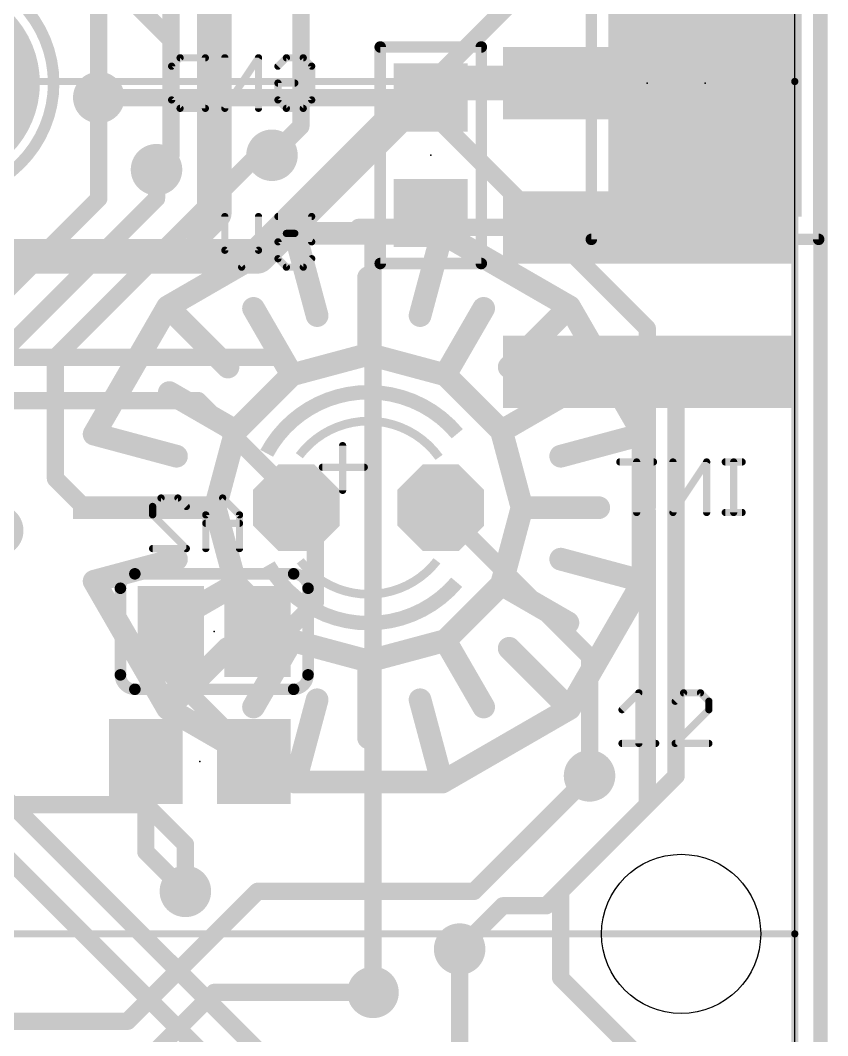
# Model space of a CAD drawing. Extents: x -30.9 to 30.6, y -30.5 to 30.5.
# Drawn here: x 16.4 to 30.61, y -16.76 to 1.1 of the extents above; entities that cross this region are included whole.
import ezdxf

# ---------------------------------------------------------------- set-up
doc = ezdxf.new("R2010")
doc.units = 0
for name, color, linetype in [('1', 12, 'CONTINUOUS'), ('16', 132, 'CONTINUOUS'), ('17', 110, 'CONTINUOUS'), ('18', 110, 'CONTINUOUS'), ('20', 53, 'CONTINUOUS'), ('21', 40, 'CONTINUOUS'), ('22', 6, 'CONTINUOUS'), ('23', 40, 'CONTINUOUS'), ('24', 6, 'CONTINUOUS'), ('49', 253, 'CONTINUOUS')]:
    doc.layers.add(name, color=color, linetype=linetype)

# ---------------------------------------------------------------- blocks, each defined once
blk = doc.blocks.new('RECT')
blk.add_solid([(-0.5, -0.5), (0.5, -0.5), (-0.5, 0.5), (0.5, 0.5)])
blk = doc.blocks.new('OCTAGONP')
at = {"const_width": 0.5}
blk.add_lwpolyline([(-0.25, -0.1036), (-0.25, 0.1036), (-0.1036, 0.25), (0.1036, 0.25), (0.25, 0.1036), (0.25, -0.1036), (0.1036, -0.25), (-0.1036, -0.25), (-0.25, -0.1036), (-0.25, 0.1036)], dxfattribs=at)
blk = doc.blocks.new('ROUNDP')
at = {"const_width": 0.5}
blk.add_lwpolyline([(0, -0.25, 1), (0, 0.25, 1), (0, -0.25)], format="xyb", dxfattribs=at)
blk = doc.blocks.new('ROUNDV')
at = {"const_width": 0.5}
blk.add_lwpolyline([(0, -0.25, 1), (0, 0.25, 1), (0, -0.25)], format="xyb", dxfattribs=at)

msp = doc.modelspace()

# ---------------------------------------------------------------- linework, layer by layer
at = {"layer": '1'}
for points, const_width in [([(28.448, 4.826), (23.622, 0)], 0.3048), ([(17.018, 2.794), (19.05, 0.762)], 0.3048), ([(23.622, 0), (23.622, -0.508)], 0.3048), ([(17.78, -2.032), (17.78, -0.254)], 0.3048), ([(23.368, -0.254), (17.78, -0.254)], 0.3048), ([(23.622, -0.508), (23.368, -0.254)], 0.3048), ([(27.432, -4.318), (23.622, -0.508)], 0.3048), ([(20.574, -1.27), (17.018, -4.826)], 0.3048), ([(20.828, -1.27), (20.574, -1.27)], 0.3048), ([(18.796, -2.032), (18.796, -1.524)], 0.3048), ([(12.7, -7.112), (17.78, -2.032)], 0.3048), ([(15.494, -5.334), (18.796, -2.032)], 0.3048), ([(21.2339, -2.6424), (18.9925, -3.9365)], 0.4), ([(21.6221, -4.0913), (21.2339, -2.6424)], 0.4), ([(23.8221, -2.6424), (21.2339, -2.6424)], 0.4), ([(23.4339, -4.0913), (23.8221, -2.6424)], 0.4), ([(26.0635, -3.9365), (23.8221, -2.6424)], 0.4), ([(22.528, -4.772), (22.528, -3.422)], 0.4), ([(18.9925, -3.9365), (17.6984, -6.1779)], 0.4), ([(20.0531, -4.9971), (18.9925, -3.9365)], 0.4), ([(25.0029, -4.9971), (26.0635, -3.9365)], 0.4), ([(27.3576, -6.1779), (26.0635, -3.9365)], 0.4), ([(21.178, -5.1337), (20.503, -3.9646)], 0.4), ([(23.878, -5.1337), (24.553, -3.9646)], 0.4), ([(27.432, -7.462), (27.432, -4.318)], 0.3048), ([(22.528, -4.772), (21.178, -5.1337)], 0.4), ([(23.878, -5.1337), (22.528, -4.772)], 0.4), ([(17.018, -4.826), (17.018, -6.962)], 0.3048), ([(21.178, -5.1337), (20.1897, -6.122)], 0.4), ([(24.8663, -6.122), (23.878, -5.1337)], 0.4), ([(20.1897, -6.122), (19.0206, -5.447)], 0.4), ([(24.8663, -6.122), (26.0354, -5.447)], 0.4), ([(19.1473, -6.5661), (17.6984, -6.1779)], 0.4), ([(20.1897, -6.122), (19.828, -7.472)], 0.4), ([(25.228, -7.472), (24.8663, -6.122)], 0.4), ([(25.9087, -6.5661), (27.3576, -6.1779)], 0.4), ([(27.3576, -8.7661), (27.3576, -6.1779)], 0.4), ([(17.018, -6.962), (17.528, -7.472)], 0.3048), ([(19.828, -7.472), (17.578, -7.472)], 0.4), ([(19.828, -7.472), (20.1897, -8.822)], 0.4), ([(24.8663, -8.822), (25.228, -7.472)], 0.4), ([(25.228, -7.472), (26.578, -7.472)], 0.4), ([(27.432, -7.536), (27.358, -7.462)], 0.3048), ([(27.432, -7.462), (27.358, -7.462)], 0.3048), ([(27.432, -12.7), (27.432, -7.536)], 0.3048), ([(19.1473, -8.3779), (17.6984, -8.7661)], 0.4), ([(25.9087, -8.3779), (27.3576, -8.7661)], 0.4), ([(17.6984, -8.7661), (18.9925, -11.0075)], 0.4), ([(26.0635, -11.0075), (27.3576, -8.7661)], 0.4), ([(20.1897, -8.822), (19.0206, -9.497)], 0.4), ([(20.1897, -8.822), (21.178, -9.8103)], 0.4), ([(23.878, -9.8103), (24.8663, -8.822)], 0.4), ([(24.8663, -8.822), (26.0354, -9.497)], 0.4), ([(21.178, -9.8103), (20.503, -10.9794)], 0.4), ([(21.178, -9.8103), (22.528, -10.172)], 0.4), ([(22.528, -10.172), (23.878, -9.8103)], 0.4), ([(23.878, -9.8103), (24.553, -10.9794)], 0.4), ([(20.0531, -9.9469), (18.9925, -11.0075)], 0.4), ([(25.0029, -9.9469), (26.0635, -11.0075)], 0.4), ([(22.528, -10.172), (22.528, -11.522)], 0.4), ([(21.6221, -10.8527), (21.2339, -12.3016)], 0.4), ([(23.4339, -10.8527), (23.8221, -12.3016)], 0.4), ([(18.9925, -11.0075), (21.2339, -12.3016)], 0.4), ([(23.8221, -12.3016), (26.0635, -11.0075)], 0.4), ([(21.2339, -12.3016), (23.8221, -12.3016)], 0.4), ([(26.416, -12.192), (24.384, -14.224)], 0.3048), ([(14.732, -12.7), (18.608, -12.7)], 0.3048), ([(18.608, -12.7), (19.304, -13.396)], 0.3048), ([(25.908, -14.224), (27.432, -12.7)], 0.3048), ([(19.304, -13.396), (19.304, -14.224)], 0.3048), ([(20.574, -14.224), (18.288, -16.51)], 0.3048), ([(24.384, -14.224), (20.574, -14.224)], 0.3048), ([(25.908, -15.748), (25.908, -14.224)], 0.3048), ([(24.13, -17.018), (24.13, -15.24)], 0.3048), ([(27.358, -17.198), (25.908, -15.748)], 0.3048), ([(17.526, -18.288), (19.812, -16.002)], 0.3048), ([(19.812, -16.002), (22.606, -16.002)], 0.3048), ([(18.288, -16.51), (13.208, -16.51)], 0.3048)]:
    msp.add_lwpolyline(points, dxfattribs=dict(at, const_width=const_width))
for points, const_width in [([(18.9961, 0.7081, 1), (19.1039, 0.8159)], 0.1524), ([(23.6982, 0, 1), (23.5458, 0)], 0.1524), ([(23.5681, 0.0539, 1), (23.6759, -0.0539)], 0.1524), ([(17.8562, -0.254, 1), (17.7038, -0.254)], 0.1524), ([(17.78, -0.1778, 1), (17.78, -0.3302)], 0.1524), ([(23.4219, -0.2001, 1), (23.3141, -0.3079)], 0.1524), ([(23.368, -0.3302, 1), (23.368, -0.1778)], 0.1524), ([(23.6759, -0.4541, 1), (23.5681, -0.5619)], 0.1524), ([(23.5458, -0.508, 1), (23.6982, -0.508)], 0.1524), ([(23.5681, -0.5619, 1), (23.6759, -0.4541)], 0.1524), ([(20.574, -1.1938, 1), (20.574, -1.3462)], 0.1524), ([(20.6279, -1.3239, 1), (20.5201, -1.2161)], 0.1524), ([(20.828, -1.3462, 1), (20.828, -1.1938)], 0.1524), ([(18.8722, -1.524, 1), (18.7198, -1.524)], 0.1524), ([(17.7038, -2.032, 1), (17.8562, -2.032)], 0.1524), ([(17.8339, -2.0859, 1), (17.7261, -1.9781)], 0.1524), ([(18.7198, -2.032, 1), (18.8722, -2.032)], 0.1524), ([(18.8499, -2.0859, 1), (18.7421, -1.9781)], 0.1524), ([(21.3305, -2.6165, 1), (21.1373, -2.6683)], 0.2), ([(21.2339, -2.5424, 1), (21.2339, -2.7424)], 0.2), ([(21.2839, -2.729, 1), (21.1839, -2.5558)], 0.2), ([(23.8721, -2.5558, 1), (23.7721, -2.729)], 0.2), ([(23.9187, -2.6683, 1), (23.7255, -2.6165)], 0.2), ([(23.8221, -2.7424, 1), (23.8221, -2.5424)], 0.2), ([(22.628, -3.422, 1), (22.428, -3.422)], 0.2), ([(19.0632, -3.8658, 1), (18.9218, -4.0072)], 0.2), ([(18.9425, -3.8499, 1), (19.0425, -4.0231)], 0.2), ([(19.0791, -3.9865, 1), (18.9059, -3.8865)], 0.2), ([(26.1501, -3.8865, 1), (25.9769, -3.9865)], 0.2), ([(26.1342, -4.0072, 1), (25.9928, -3.8658)], 0.2), ([(26.0135, -4.0231, 1), (26.1135, -3.8499)], 0.2), ([(20.5896, -3.9146, 1), (20.4164, -4.0146)], 0.2), ([(24.6396, -4.0146, 1), (24.4664, -3.9146)], 0.2), ([(21.5255, -4.1171, 1), (21.7187, -4.0654)], 0.2), ([(23.3373, -4.0654, 1), (23.5305, -4.1171)], 0.2), ([(27.5082, -4.318, 1), (27.3558, -4.318)], 0.1524), ([(27.3781, -4.3719, 1), (27.4859, -4.2641)], 0.1524), ([(22.5539, -4.6754, 1), (22.5021, -4.8686)], 0.2), ([(22.5539, -4.8686, 1), (22.5021, -4.6754)], 0.2), ([(17.0942, -4.826, 1), (16.9418, -4.826)], 0.1524), ([(16.9641, -4.7721, 1), (17.0719, -4.8799)], 0.1524), ([(22.428, -4.772, 1), (22.628, -4.772)], 0.2), ([(19.9824, -5.0678, 1), (20.1238, -4.9264)], 0.2), ([(21.1521, -5.0371, 1), (21.2039, -5.2303)], 0.2), ([(21.0914, -5.1837, 1), (21.2646, -5.0837)], 0.2), ([(21.2487, -5.2044, 1), (21.1073, -5.063)], 0.2), ([(23.9487, -5.063, 1), (23.8073, -5.2044)], 0.2), ([(23.7914, -5.0837, 1), (23.9646, -5.1837)], 0.2), ([(23.8521, -5.2303, 1), (23.9039, -5.0371)], 0.2), ([(24.9322, -4.9264, 1), (25.0736, -5.0678)], 0.2), ([(19.0706, -5.3604, 1), (18.9706, -5.5336)], 0.2), ([(26.0854, -5.5336, 1), (25.9854, -5.3604)], 0.2), ([(17.7243, -6.0813, 1), (17.6725, -6.2745)], 0.2), ([(17.6118, -6.1279, 1), (17.785, -6.2279)], 0.2), ([(20.119, -6.0513, 1), (20.2604, -6.1927)], 0.2), ([(20.2863, -6.1479, 1), (20.0931, -6.0961)], 0.2), ([(20.1397, -6.2086, 1), (20.2397, -6.0354)], 0.2), ([(24.9629, -6.0961, 1), (24.7697, -6.1479)], 0.2), ([(24.8163, -6.0354, 1), (24.9163, -6.2086)], 0.2), ([(24.7956, -6.1927, 1), (24.937, -6.0513)], 0.2), ([(27.4576, -6.1779, 1), (27.2576, -6.1779)], 0.2), ([(27.271, -6.2279, 1), (27.4442, -6.1279)], 0.2), ([(27.3835, -6.2745, 1), (27.3317, -6.0813)], 0.2), ([(19.1214, -6.6627, 1), (19.1731, -6.4695)], 0.2), ([(25.8829, -6.4695, 1), (25.9346, -6.6627)], 0.2), ([(17.0719, -6.9081, 1), (16.9641, -7.0159)], 0.1524), ([(16.9418, -6.962, 1), (17.0942, -6.962)], 0.1524), ([(17.578, -7.372, 1), (17.578, -7.572)], 0.2), ([(19.9246, -7.4461, 1), (19.7314, -7.4979)], 0.2), ([(19.828, -7.572, 1), (19.828, -7.372)], 0.2), ([(25.228, -7.372, 1), (25.228, -7.572)], 0.2), ([(25.3246, -7.4979, 1), (25.1314, -7.4461)], 0.2), ([(26.578, -7.572, 1), (26.578, -7.372)], 0.2), ([(27.4119, -7.4081, 1), (27.3041, -7.5159)], 0.1524), ([(27.358, -7.3858, 1), (27.358, -7.5382)], 0.1524), ([(27.432, -7.5382, 1), (27.432, -7.3858)], 0.1524), ([(17.4741, -7.5259, 1), (17.5819, -7.4181)], 0.1524), ([(19.7314, -7.4461, 1), (19.9246, -7.4979)], 0.2), ([(25.1314, -7.4979, 1), (25.3246, -7.4461)], 0.2), ([(27.5082, -7.536, 1), (27.3558, -7.536)], 0.1524), ([(27.3558, -7.462, 1), (27.5082, -7.462)], 0.1524), ([(27.3781, -7.5899, 1), (27.4859, -7.4821)], 0.1524), ([(19.1731, -8.4745, 1), (19.1214, -8.2813)], 0.2), ([(25.9346, -8.2813, 1), (25.8829, -8.4745)], 0.2), ([(17.785, -8.7161, 1), (17.6118, -8.8161)], 0.2), ([(17.6725, -8.6695, 1), (17.7243, -8.8627)], 0.2), ([(27.4442, -8.8161, 1), (27.271, -8.7161)], 0.2), ([(27.3317, -8.8627, 1), (27.3835, -8.6695)], 0.2), ([(20.2604, -8.7513, 1), (20.119, -8.8927)], 0.2), ([(20.0931, -8.8479, 1), (20.2863, -8.7961)], 0.2), ([(20.2397, -8.9086, 1), (20.1397, -8.7354)], 0.2), ([(24.9163, -8.7354, 1), (24.8163, -8.9086)], 0.2), ([(24.7697, -8.7961, 1), (24.9629, -8.8479)], 0.2), ([(24.937, -8.8927, 1), (24.7956, -8.7513)], 0.2), ([(27.2576, -8.7661, 1), (27.4576, -8.7661)], 0.2), ([(18.9706, -9.4104, 1), (19.0706, -9.5836)], 0.2), ([(25.9854, -9.5836, 1), (26.0854, -9.4104)], 0.2), ([(21.2039, -9.7137, 1), (21.1521, -9.9069)], 0.2), ([(21.2646, -9.8603, 1), (21.0914, -9.7603)], 0.2), ([(21.1073, -9.881, 1), (21.2487, -9.7396)], 0.2), ([(23.9646, -9.7603, 1), (23.7914, -9.8603)], 0.2), ([(23.8073, -9.7396, 1), (23.9487, -9.881)], 0.2), ([(23.9039, -9.9069, 1), (23.8521, -9.7137)], 0.2), ([(20.1238, -10.0176, 1), (19.9824, -9.8762)], 0.2), ([(25.0736, -9.8762, 1), (24.9322, -10.0176)], 0.2), ([(22.628, -10.172, 1), (22.428, -10.172)], 0.2), ([(22.5021, -10.0754, 1), (22.5539, -10.2686)], 0.2), ([(22.5021, -10.2686, 1), (22.5539, -10.0754)], 0.2), ([(21.7187, -10.8786, 1), (21.5255, -10.8269)], 0.2), ([(23.5305, -10.8269, 1), (23.3373, -10.8786)], 0.2), ([(19.0425, -10.9209, 1), (18.9425, -11.0941)], 0.2), ([(18.9218, -10.9368, 1), (19.0632, -11.0782)], 0.2), ([(18.9059, -11.0575, 1), (19.0791, -10.9575)], 0.2), ([(20.4164, -10.9294, 1), (20.5896, -11.0294)], 0.2), ([(24.4664, -11.0294, 1), (24.6396, -10.9294)], 0.2), ([(25.9769, -10.9575, 1), (26.1501, -11.0575)], 0.2), ([(25.9928, -11.0782, 1), (26.1342, -10.9368)], 0.2), ([(26.1135, -11.0941, 1), (26.0135, -10.9209)], 0.2), ([(22.428, -11.522, 1), (22.628, -11.522)], 0.2), ([(21.2339, -12.2016, 1), (21.2339, -12.4016)], 0.2), ([(21.1839, -12.3882, 1), (21.2839, -12.215)], 0.2), ([(23.7721, -12.215, 1), (23.8721, -12.3882)], 0.2), ([(23.8221, -12.4016, 1), (23.8221, -12.2016)], 0.2), ([(26.4699, -12.2459, 1), (26.3621, -12.1381)], 0.1524), ([(21.1373, -12.2757, 1), (21.3305, -12.3275)], 0.2), ([(23.7255, -12.3275, 1), (23.9187, -12.2757)], 0.2), ([(18.6619, -12.6461, 1), (18.5541, -12.7539)], 0.1524), ([(18.608, -12.7762, 1), (18.608, -12.6238)], 0.1524), ([(27.3558, -12.7, 1), (27.5082, -12.7)], 0.1524), ([(27.4859, -12.7539, 1), (27.3781, -12.6461)], 0.1524), ([(19.3802, -13.396, 1), (19.2278, -13.396)], 0.1524), ([(19.2501, -13.4499, 1), (19.3579, -13.3421)], 0.1524), ([(20.574, -14.1478, 1), (20.574, -14.3002)], 0.1524), ([(20.6279, -14.2779, 1), (20.5201, -14.1701)], 0.1524), ([(24.3301, -14.1701, 1), (24.4379, -14.2779)], 0.1524), ([(24.384, -14.3002, 1), (24.384, -14.1478)], 0.1524), ([(25.9842, -14.224, 1), (25.8318, -14.224)], 0.1524), ([(25.8541, -14.1701, 1), (25.9619, -14.2779)], 0.1524), ([(19.2278, -14.224, 1), (19.3802, -14.224)], 0.1524), ([(24.2062, -15.24, 1), (24.0538, -15.24)], 0.1524), ([(25.9619, -15.6941, 1), (25.8541, -15.8019)], 0.1524), ([(25.8318, -15.748, 1), (25.9842, -15.748)], 0.1524), ([(19.812, -15.9258, 1), (19.812, -16.0782)], 0.1524), ([(19.8659, -16.0559, 1), (19.7581, -15.9481)], 0.1524), ([(22.606, -16.0782, 1), (22.606, -15.9258)], 0.1524), ([(18.2341, -16.4561, 1), (18.3419, -16.5639)], 0.1524), ([(18.288, -16.5862, 1), (18.288, -16.4338)], 0.1524)]:
    msp.add_lwpolyline(points, format="xyb", dxfattribs=dict(at, const_width=const_width))
at = {"layer": '16'}
for points, const_width in [([(30.48, -30.226), (30.48, 30.226)], 0.254), ([(19.812, -2.286), (19.812, 7.62)], 0.6096), ([(17.78, 2.756), (17.78, -0.254)], 0.3048), ([(19.05, -1.27), (19.05, 2.54)], 0.3048), ([(21.336, 2.54), (21.336, -0.762)], 0.3048), ([(23.622, 0), (20.574, -3.048)], 0.6096), ([(23.622, 0), (23.876, 0)], 0.6096), ([(23.876, 0), (23.622, -0.254)], 0.6096), ([(27.432, 0), (23.876, 0)], 0.6096), ([(21.336, -0.762), (20.828, -1.27)], 0.3048), ([(18.796, -1.524), (19.05, -1.27)], 0.3048), ([(19.558, -2.54), (19.812, -2.286)], 0.6096), ([(19.558, -3.048), (19.558, -2.54)], 0.4064), ([(22.86, -2.54), (22.352, -2.54)], 0.3048), ([(22.606, -2.794), (22.86, -2.54)], 0.3048), ([(27.432, -2.54), (22.86, -2.54)], 0.3048), ([(22.606, -16.002), (22.606, -2.794)], 0.3048), ([(19.558, -3.048), (14.986, -3.048)], 0.6096), ([(20.574, -3.048), (19.558, -3.048)], 0.6096), ([(20.828, -4.826), (14.986, -4.826)], 0.3048), ([(27.432, -5.08), (27.94, -5.588)], 0.3048), ([(19.53, -5.588), (14.986, -5.588)], 0.3048), ([(21.336, -7.394), (19.53, -5.588)], 0.3048), ([(27.94, -5.588), (27.94, -12.192)], 0.3048), ([(21.336, -7.394), (21.258, -7.472)], 0.3048), ([(21.258, -7.472), (21.59, -7.804)], 0.3048), ([(26.416, -10.09), (23.798, -7.472)], 0.3048), ([(21.59, -7.804), (21.59, -9.144)], 0.3048), ([(21.59, -9.144), (20.574, -10.16)], 0.3048), ([(19.05, -10.414), (19.05, -9.652)], 0.3048), ([(20.574, -10.16), (20.574, -9.652)], 0.3048), ([(26.416, -12.192), (26.416, -10.09)], 0.3048), ([(20.508, -11.872), (19.05, -10.414)], 0.3048), ([(18.608, -13.528), (18.608, -11.938)], 0.3048), ([(20.508, -11.938), (20.508, -11.872)], 0.3048), ([(27.94, -12.192), (25.654, -14.478)], 0.3048), ([(14.986, -12.446), (21.258, -18.718)], 0.3048), ([(26.162, -22.606), (16.002, -12.446)], 0.3048), ([(19.304, -14.224), (18.608, -13.528)], 0.3048), ([(24.13, -15.24), (24.892, -14.478)], 0.3048), ([(25.654, -14.478), (24.892, -14.478)], 0.3048)]:
    msp.add_lwpolyline(points, dxfattribs=dict(at, const_width=const_width))
for points, const_width in [([(23.622, 0.1524, 1), (23.622, -0.1524)], 0.3048), ([(23.7298, -0.1078, 1), (23.5142, 0.1078)], 0.3048), ([(23.876, 0.1524, 1), (23.876, -0.1524)], 0.3048), ([(23.9838, -0.1078, 1), (23.7682, 0.1078)], 0.3048), ([(23.876, -0.1524, 1), (23.876, 0.1524)], 0.3048), ([(27.432, -0.1524, 1), (27.432, 0.1524)], 0.3048), ([(23.5142, -0.1462, 1), (23.7298, -0.3618)], 0.3048), ([(17.7038, -0.254, 1), (17.8562, -0.254)], 0.1524), ([(21.2598, -0.762, 1), (21.4122, -0.762)], 0.1524), ([(21.3899, -0.8159, 1), (21.2821, -0.7081)], 0.1524), ([(18.9738, -1.27, 1), (19.1262, -1.27)], 0.1524), ([(19.1039, -1.3239, 1), (18.9961, -1.2161)], 0.1524), ([(20.7741, -1.2161, 1), (20.8819, -1.3239)], 0.1524), ([(18.7421, -1.4701, 1), (18.8499, -1.5779)], 0.1524), ([(19.6596, -2.286, 1), (19.9644, -2.286)], 0.3048), ([(19.9198, -2.3938, 1), (19.7042, -2.1782)], 0.3048), ([(19.4502, -2.4322, 1), (19.6658, -2.6478)], 0.3048), ([(19.6596, -2.54, 1), (19.4564, -2.54)], 0.2032), ([(22.352, -2.4638, 1), (22.352, -2.6162)], 0.1524), ([(22.86, -2.4638, 1), (22.86, -2.6162)], 0.1524), ([(22.9139, -2.5939, 1), (22.8061, -2.4861)], 0.1524), ([(22.86, -2.6162, 1), (22.86, -2.4638)], 0.1524), ([(27.432, -2.6162, 1), (27.432, -2.4638)], 0.1524), ([(22.6822, -2.794, 1), (22.5298, -2.794)], 0.1524), ([(22.5521, -2.7401, 1), (22.6599, -2.8479)], 0.1524), ([(19.558, -2.8956, 1), (19.558, -3.2004)], 0.3048), ([(19.558, -3.2004, 1), (19.558, -2.8956)], 0.3048), ([(20.4662, -2.9402, 1), (20.6818, -3.1558)], 0.3048), ([(20.574, -3.2004, 1), (20.574, -2.8956)], 0.3048), ([(19.4564, -3.048, 1), (19.6596, -3.048)], 0.2032), ([(20.828, -4.9022, 1), (20.828, -4.7498)], 0.1524), ([(27.4859, -5.0261, 1), (27.3781, -5.1339)], 0.1524), ([(19.5839, -5.5341, 1), (19.4761, -5.6419)], 0.1524), ([(19.53, -5.6642, 1), (19.53, -5.5118)], 0.1524), ([(28.0162, -5.588, 1), (27.8638, -5.588)], 0.1524), ([(27.8861, -5.6419, 1), (27.9939, -5.5341)], 0.1524), ([(21.3119, -7.4181, 1), (21.2041, -7.5259)], 0.1524), ([(21.3899, -7.4479, 1), (21.2821, -7.3401)], 0.1524), ([(21.2821, -7.4479, 1), (21.3899, -7.3401)], 0.1524), ([(23.8519, -7.4181, 1), (23.7441, -7.5259)], 0.1524), ([(21.2041, -7.4181, 1), (21.3119, -7.5259)], 0.1524), ([(21.6662, -7.804, 1), (21.5138, -7.804)], 0.1524), ([(21.5361, -7.8579, 1), (21.6439, -7.7501)], 0.1524), ([(21.5138, -9.144, 1), (21.6662, -9.144)], 0.1524), ([(21.6439, -9.1979, 1), (21.5361, -9.0901)], 0.1524), ([(19.1262, -9.652, 1), (18.9738, -9.652)], 0.1524), ([(20.6502, -9.652, 1), (20.4978, -9.652)], 0.1524), ([(26.4922, -10.09, 1), (26.3398, -10.09)], 0.1524), ([(26.3621, -10.1439, 1), (26.4699, -10.0361)], 0.1524), ([(20.5201, -10.1061, 1), (20.6279, -10.2139)], 0.1524), ([(20.4978, -10.16, 1), (20.6502, -10.16)], 0.1524), ([(19.1039, -10.3601, 1), (18.9961, -10.4679)], 0.1524), ([(18.9738, -10.414, 1), (19.1262, -10.414)], 0.1524), ([(18.6842, -11.938, 1), (18.5318, -11.938)], 0.1524), ([(20.5842, -11.872, 1), (20.4318, -11.872)], 0.1524), ([(20.4541, -11.9259, 1), (20.5619, -11.8181)], 0.1524), ([(20.4318, -11.938, 1), (20.5842, -11.938)], 0.1524), ([(26.3398, -12.192, 1), (26.4922, -12.192)], 0.1524), ([(27.8638, -12.192, 1), (28.0162, -12.192)], 0.1524), ([(27.9939, -12.2459, 1), (27.8861, -12.1381)], 0.1524), ([(18.6619, -13.4741, 1), (18.5541, -13.5819)], 0.1524), ([(18.5318, -13.528, 1), (18.6842, -13.528)], 0.1524), ([(19.2501, -14.2779, 1), (19.3579, -14.1701)], 0.1524), ([(24.892, -14.4018, 1), (24.892, -14.5542)], 0.1524), ([(24.9459, -14.5319, 1), (24.8381, -14.4241)], 0.1524), ([(25.6001, -14.4241, 1), (25.7079, -14.5319)], 0.1524), ([(25.654, -14.5542, 1), (25.654, -14.4018)], 0.1524), ([(24.0761, -15.1861, 1), (24.1839, -15.2939)], 0.1524), ([(22.5298, -16.002, 1), (22.6822, -16.002)], 0.1524)]:
    msp.add_lwpolyline(points, format="xyb", dxfattribs=dict(at, const_width=const_width))
at = {"layer": '20'}
msp.add_line((30.028, -29.972), (30.028, 30.028), dxfattribs=at)
msp.add_circle((28.028, -14.972), 1.4, dxfattribs=at)
at = {"layer": '21'}
for points, const_width in [([(26.448, -2.75), (26.448, 2.75)], 0.2032), ([(30.448, 2.75), (30.448, -2.75)], 0.2032), ([(30.448, -2.75), (26.448, -2.75)], 0.2032), ([(22.0708, -7.1672), (22.0708, -6.3798)], 0.127), ([(21.7152, -6.7608), (22.4518, -6.7608)], 0.127), ([(26.9875, -11.0273), (27.2841, -10.7307)], 0.127), ([(27.2841, -10.7307), (27.2841, -11.6205)], 0.127), ([(28.0713, -10.7307), (27.923, -10.879)], 0.127), ([(28.3679, -10.7307), (28.0713, -10.7307)], 0.127), ([(28.5162, -10.879), (28.3679, -10.7307)], 0.127), ([(28.5162, -11.0273), (28.5162, -10.879)], 0.127), ([(27.923, -11.6205), (28.5162, -11.0273)], 0.127), ([(26.9875, -11.6205), (27.5807, -11.6205)], 0.127), ([(28.5162, -11.6205), (27.923, -11.6205)], 0.127)]:
    msp.add_lwpolyline(points, dxfattribs=dict(at, const_width=const_width))
for points, const_width in [([(14.986, -2, 1), (14.986, 2, 1), (14.986, -2)], 0.2032), ([(26.448, -2.6992, 1), (26.448, -2.8008)], 0.1016), ([(30.448, -2.8008, 1), (30.448, -2.6992)], 0.1016), ([(26.3972, -2.75, 1), (26.4988, -2.75)], 0.1016), ([(30.3972, -2.75, 1), (30.4988, -2.75)], 0.1016), ([(22.528, -5.44, 0.277), (20.7351, -6.5158)], 0.254), ([(24.089, -6.1711, 0.2226), (22.528, -5.44)], 0.254), ([(22.528, -5.948, 0.2361), (21.3088, -6.5576)], 0.1524), ([(23.7681, -6.5862, 0.2422), (22.528, -5.948)], 0.1524), ([(22.1026, -6.3798, 1), (22.0391, -6.3798)], 0.0635), ([(21.7152, -6.7291, 1), (21.7152, -6.7926)], 0.0635), ([(22.4518, -6.7926, 1), (22.4518, -6.7291)], 0.0635), ([(22.0391, -7.1672, 1), (22.1026, -7.1672)], 0.0635), ([(20.7637, -8.4802, 0.2691), (22.528, -9.504)], 0.254), ([(21.325, -8.4076, 0.2315), (22.528, -8.996)], 0.1524), ([(22.528, -8.996, 0.2315), (23.731, -8.4076)], 0.1524), ([(22.528, -9.504, 0.2206), (24.0792, -8.7846)], 0.254), ([(27.3158, -10.7307, 1), (27.2523, -10.7307)], 0.0635), ([(27.3065, -10.7532, 1), (27.2616, -10.7083)], 0.0635), ([(28.0713, -10.699, 1), (28.0713, -10.7625)], 0.0635), ([(28.0938, -10.7532, 1), (28.0489, -10.7083)], 0.0635), ([(28.3903, -10.7083, 1), (28.3454, -10.7532)], 0.0635), ([(28.3679, -10.7625, 1), (28.3679, -10.699)], 0.0635), ([(27.9006, -10.8566, 1), (27.9455, -10.9015)], 0.0635), ([(28.5479, -10.879, 1), (28.4844, -10.879)], 0.0635), ([(28.4937, -10.9015, 1), (28.5386, -10.8566)], 0.0635), ([(26.965, -11.0049, 1), (27.01, -11.0498)], 0.0635), ([(28.4844, -11.0273, 1), (28.5479, -11.0273)], 0.0635), ([(28.5386, -11.0498, 1), (28.4937, -11.0049)], 0.0635), ([(26.9875, -11.5887, 1), (26.9875, -11.6523)], 0.0635), ([(27.2523, -11.6205, 1), (27.3158, -11.6205)], 0.0635), ([(27.5807, -11.6523, 1), (27.5807, -11.5887)], 0.0635), ([(27.923, -11.5887, 1), (27.923, -11.6523)], 0.0635), ([(27.9006, -11.598, 1), (27.9455, -11.643)], 0.0635), ([(28.5162, -11.6523, 1), (28.5162, -11.5887)], 0.0635)]:
    msp.add_lwpolyline(points, format="xyb", dxfattribs=dict(at, const_width=const_width))
at = {"layer": '22'}
for points, const_width in [([(22.733, 0.635), (22.733, -3.175)], 0.2032), ([(24.511, 0.635), (22.733, 0.635)], 0.2032), ([(24.511, -3.175), (24.511, 0.635)], 0.2032), ([(19.0623, 0.297), (19.2106, 0.4453)], 0.127), ([(19.0623, -0.2962), (19.0623, 0.297)], 0.127), ([(19.2106, 0.4453), (19.6555, 0.4453)], 0.127), ([(19.6555, 0.4453), (19.6555, -0.4445)], 0.127), ([(20.591, 0.4453), (19.9978, -0.4445)], 0.127), ([(19.9978, -0.4445), (19.9978, 0.4453)], 0.127), ([(20.591, -0.4445), (20.591, 0.4453)], 0.127), ([(20.9333, 0.297), (21.0816, 0.4453)], 0.127), ([(21.0816, 0.4453), (21.3782, 0.4453)], 0.127), ([(21.3782, 0.4453), (21.5265, 0.297)], 0.127), ([(21.5265, 0.297), (21.5265, -0.2962)], 0.127), ([(20.9333, -0.2962), (20.9333, 0.0004)], 0.127), ([(20.9333, 0.0004), (21.2299, 0.0004)], 0.127), ([(19.2106, -0.4445), (19.0623, -0.2962)], 0.127), ([(21.0816, -0.4445), (20.9333, -0.2962)], 0.127), ([(21.5265, -0.2962), (21.3782, -0.4445)], 0.127), ([(19.6555, -0.4445), (19.2106, -0.4445)], 0.127), ([(21.3782, -0.4445), (21.0816, -0.4445)], 0.127), ([(19.9978, -2.9419), (19.9978, -2.3487)], 0.127), ([(20.591, -2.3487), (20.591, -2.9419)], 0.127), ([(20.9333, -2.3487), (21.5265, -2.3487)], 0.127), ([(21.5265, -2.3487), (21.5265, -2.7936)], 0.127), ([(21.0816, -2.6453), (20.9333, -2.7936)], 0.127), ([(21.2299, -2.6453), (21.0816, -2.6453)], 0.127), ([(21.5265, -2.7936), (21.2299, -2.6453)], 0.127), ([(20.9333, -2.7936), (20.9333, -3.0902)], 0.127), ([(20.2944, -3.2385), (19.9978, -2.9419)], 0.127), ([(20.591, -2.9419), (20.2944, -3.2385)], 0.127), ([(20.9333, -3.0902), (21.0816, -3.2385)], 0.127), ([(21.3782, -3.2385), (21.5265, -3.0902)], 0.127), ([(21.0816, -3.2385), (21.3782, -3.2385)], 0.127), ([(22.733, -3.175), (24.511, -3.175)], 0.2032), ([(27.542, -6.6667), (26.9489, -6.6667)], 0.127), ([(27.2454, -7.5565), (27.2454, -6.6667)], 0.127), ([(28.4775, -6.6667), (27.8844, -7.5565)], 0.127), ([(27.8844, -7.5565), (27.8844, -6.6667)], 0.127), ([(28.4775, -7.5565), (28.4775, -6.6667)], 0.127), ([(29.1012, -6.6667), (28.8046, -6.6667)], 0.127), ([(28.9529, -7.5565), (28.9529, -6.6667)], 0.127), ([(18.7278, -7.45), (18.8761, -7.3017)], 0.127), ([(18.8761, -7.3017), (19.1727, -7.3017)], 0.127), ([(19.1727, -7.3017), (19.321, -7.45)], 0.127), ([(19.9599, -7.3017), (19.6633, -7.5983)], 0.127), ([(20.2565, -7.5983), (19.9599, -7.3017)], 0.127), ([(18.7278, -7.5983), (18.7278, -7.45)], 0.127), ([(29.1012, -7.5565), (28.8046, -7.5565)], 0.127), ([(19.321, -8.1915), (18.7278, -7.5983)], 0.127), ([(19.6633, -7.5983), (19.6633, -8.1915)], 0.127), ([(20.2565, -7.7466), (19.6633, -7.7466)], 0.127), ([(20.2565, -8.1915), (20.2565, -7.5983)], 0.127), ([(18.7278, -8.1915), (19.321, -8.1915)], 0.127), ([(21.209, -8.636), (18.415, -8.636)], 0.2032), ([(18.161, -8.89), (18.161, -10.414)], 0.2032), ([(21.463, -8.89), (21.463, -10.414)], 0.2032), ([(18.415, -10.668), (21.209, -10.668)], 0.2032)]:
    msp.add_lwpolyline(points, dxfattribs=dict(at, const_width=const_width))
for points, const_width in [([(22.7838, 0.635, 1), (22.6822, 0.635)], 0.1016), ([(22.733, 0.6858, 1), (22.733, 0.5842)], 0.1016), ([(24.5618, 0.635, 1), (24.4602, 0.635)], 0.1016), ([(24.511, 0.5842, 1), (24.511, 0.6858)], 0.1016), ([(19.094, 0.297, 1), (19.0305, 0.297)], 0.0635), ([(19.2106, 0.477, 1), (19.2106, 0.4135)], 0.0635), ([(19.233, 0.4228, 1), (19.1881, 0.4677)], 0.0635), ([(19.6872, 0.4453, 1), (19.6237, 0.4453)], 0.0635), ([(19.6555, 0.4135, 1), (19.6555, 0.477)], 0.0635), ([(20.0296, 0.4453, 1), (19.9661, 0.4453)], 0.0635), ([(20.6227, 0.4453, 1), (20.5592, 0.4453)], 0.0635), ([(20.6174, 0.4276, 1), (20.5646, 0.4629)], 0.0635), ([(21.0816, 0.477, 1), (21.0816, 0.4135)], 0.0635), ([(21.1041, 0.4228, 1), (21.0592, 0.4677)], 0.0635), ([(21.4007, 0.4677, 1), (21.3558, 0.4228)], 0.0635), ([(21.3782, 0.4135, 1), (21.3782, 0.477)], 0.0635), ([(21.5583, 0.297, 1), (21.4948, 0.297)], 0.0635), ([(19.0398, 0.3194, 1), (19.0847, 0.2745)], 0.0635), ([(20.9109, 0.3194, 1), (20.9558, 0.2745)], 0.0635), ([(21.504, 0.2745, 1), (21.549, 0.3194)], 0.0635), ([(20.9651, 0.0004, 1), (20.9016, 0.0004)], 0.0635), ([(20.9333, 0.0321, 1), (20.9333, -0.0314)], 0.0635), ([(21.2299, -0.0314, 1), (21.2299, 0.0321)], 0.0635), ([(19.0305, -0.2962, 1), (19.094, -0.2962)], 0.0635), ([(19.0847, -0.2738, 1), (19.0398, -0.3187)], 0.0635), ([(20.9016, -0.2962, 1), (20.9651, -0.2962)], 0.0635), ([(20.9558, -0.2738, 1), (20.9109, -0.3187)], 0.0635), ([(21.4948, -0.2962, 1), (21.5583, -0.2962)], 0.0635), ([(21.549, -0.3187, 1), (21.504, -0.2738)], 0.0635), ([(19.2106, -0.4128, 1), (19.2106, -0.4763)], 0.0635), ([(19.1881, -0.467, 1), (19.233, -0.422)], 0.0635), ([(19.6237, -0.4445, 1), (19.6872, -0.4445)], 0.0635), ([(19.6555, -0.4763, 1), (19.6555, -0.4128)], 0.0635), ([(19.9714, -0.4269, 1), (20.0242, -0.4621)], 0.0635), ([(19.9661, -0.4445, 1), (20.0296, -0.4445)], 0.0635), ([(20.5592, -0.4445, 1), (20.6227, -0.4445)], 0.0635), ([(21.0816, -0.4128, 1), (21.0816, -0.4763)], 0.0635), ([(21.0592, -0.467, 1), (21.1041, -0.422)], 0.0635), ([(21.3558, -0.422, 1), (21.4007, -0.467)], 0.0635), ([(21.3782, -0.4763, 1), (21.3782, -0.4128)], 0.0635), ([(20.0296, -2.3487, 1), (19.9661, -2.3487)], 0.0635), ([(20.6227, -2.3487, 1), (20.5592, -2.3487)], 0.0635), ([(20.9333, -2.317, 1), (20.9333, -2.3805)], 0.0635), ([(21.5583, -2.3487, 1), (21.4948, -2.3487)], 0.0635), ([(21.5265, -2.3805, 1), (21.5265, -2.317)], 0.0635), ([(21.0816, -2.6136, 1), (21.0816, -2.6771)], 0.0635), ([(21.1041, -2.6678, 1), (21.0592, -2.6229)], 0.0635), ([(21.2441, -2.6169, 1), (21.2157, -2.6737)], 0.0635), ([(21.2299, -2.6771, 1), (21.2299, -2.6136)], 0.0635), ([(20.9651, -2.7936, 1), (20.9016, -2.7936)], 0.0635), ([(20.9109, -2.7712, 1), (20.9558, -2.8161)], 0.0635), ([(21.4948, -2.7936, 1), (21.5583, -2.7936)], 0.0635), ([(21.5123, -2.822, 1), (21.5407, -2.7652)], 0.0635), ([(20.0203, -2.9195, 1), (19.9754, -2.9644)], 0.0635), ([(19.9661, -2.9419, 1), (20.0296, -2.9419)], 0.0635), ([(20.5592, -2.9419, 1), (20.6227, -2.9419)], 0.0635), ([(20.6134, -2.9644, 1), (20.5685, -2.9195)], 0.0635), ([(20.9558, -3.0678, 1), (20.9109, -3.1127)], 0.0635), ([(21.549, -3.1127, 1), (21.504, -3.0678)], 0.0635), ([(20.2719, -3.216, 1), (20.3168, -3.261)], 0.0635), ([(20.2719, -3.261, 1), (20.3168, -3.216)], 0.0635), ([(20.9016, -3.0902, 1), (20.9651, -3.0902)], 0.0635), ([(21.0816, -3.2067, 1), (21.0816, -3.2703)], 0.0635), ([(21.0592, -3.261, 1), (21.1041, -3.216)], 0.0635), ([(21.3558, -3.216, 1), (21.4007, -3.261)], 0.0635), ([(21.3782, -3.2703, 1), (21.3782, -3.2067)], 0.0635), ([(22.733, -3.1242, 1), (22.733, -3.2258)], 0.1016), ([(22.6822, -3.175, 1), (22.7838, -3.175)], 0.1016), ([(24.4602, -3.175, 1), (24.5618, -3.175)], 0.1016), ([(24.511, -3.2258, 1), (24.511, -3.1242)], 0.1016), ([(26.9489, -6.635, 1), (26.9489, -6.6985)], 0.0635), ([(27.2772, -6.6667, 1), (27.2137, -6.6667)], 0.0635), ([(27.542, -6.6985, 1), (27.542, -6.635)], 0.0635), ([(27.9161, -6.6667, 1), (27.8526, -6.6667)], 0.0635), ([(28.5093, -6.6667, 1), (28.4458, -6.6667)], 0.0635), ([(28.504, -6.6844, 1), (28.4511, -6.6491)], 0.0635), ([(28.8046, -6.635, 1), (28.8046, -6.6985)], 0.0635), ([(28.9847, -6.6667, 1), (28.9212, -6.6667)], 0.0635), ([(29.1012, -6.6985, 1), (29.1012, -6.635)], 0.0635), ([(18.8761, -7.27, 1), (18.8761, -7.3335)], 0.0635), ([(18.8986, -7.3242, 1), (18.8537, -7.2793)], 0.0635), ([(19.1951, -7.2793, 1), (19.1502, -7.3242)], 0.0635), ([(19.1727, -7.3335, 1), (19.1727, -7.27)], 0.0635), ([(19.9824, -7.2793, 1), (19.9375, -7.3242)], 0.0635), ([(19.9824, -7.3242, 1), (19.9375, -7.2793)], 0.0635), ([(18.7596, -7.45, 1), (18.6961, -7.45)], 0.0635), ([(18.7054, -7.4276, 1), (18.7503, -7.4725)], 0.0635), ([(19.2985, -7.4725, 1), (19.3434, -7.4276)], 0.0635), ([(28.8046, -7.5248, 1), (28.8046, -7.5883)], 0.0635), ([(29.1012, -7.5883, 1), (29.1012, -7.5248)], 0.0635), ([(18.7503, -7.5759, 1), (18.7054, -7.6208)], 0.0635), ([(18.6961, -7.5983, 1), (18.7596, -7.5983)], 0.0635), ([(19.6951, -7.5983, 1), (19.6316, -7.5983)], 0.0635), ([(19.6633, -7.7149, 1), (19.6633, -7.7784)], 0.0635), ([(19.6409, -7.5759, 1), (19.6858, -7.6208)], 0.0635), ([(20.2883, -7.5983, 1), (20.2248, -7.5983)], 0.0635), ([(20.234, -7.6208, 1), (20.279, -7.5759)], 0.0635), ([(20.2565, -7.7784, 1), (20.2565, -7.7149)], 0.0635), ([(27.2137, -7.5565, 1), (27.2772, -7.5565)], 0.0635), ([(27.8526, -7.5565, 1), (27.9161, -7.5565)], 0.0635), ([(27.858, -7.5389, 1), (27.9108, -7.5741)], 0.0635), ([(28.4458, -7.5565, 1), (28.5093, -7.5565)], 0.0635), ([(28.9212, -7.5565, 1), (28.9847, -7.5565)], 0.0635), ([(18.7278, -8.1597, 1), (18.7278, -8.2233)], 0.0635), ([(19.2985, -8.214, 1), (19.3434, -8.169)], 0.0635), ([(19.321, -8.2233, 1), (19.321, -8.1597)], 0.0635), ([(19.6316, -8.1915, 1), (19.6951, -8.1915)], 0.0635), ([(20.2248, -8.1915, 1), (20.2883, -8.1915)], 0.0635), ([(18.415, -8.636, 0.4142), (18.161, -8.89)], 0.2032), ([(18.415, -8.5852, 1), (18.415, -8.6868)], 0.1016), ([(18.415, -8.6868, 1), (18.415, -8.5852)], 0.1016), ([(21.463, -8.89, 0.4142), (21.209, -8.636)], 0.2032), ([(21.209, -8.5852, 1), (21.209, -8.6868)], 0.1016), ([(21.209, -8.6868, 1), (21.209, -8.5852)], 0.1016), ([(18.2118, -8.89, 1), (18.1102, -8.89)], 0.1016), ([(18.1102, -8.89, 1), (18.2118, -8.89)], 0.1016), ([(21.5138, -8.89, 1), (21.4122, -8.89)], 0.1016), ([(21.4122, -8.89, 1), (21.5138, -8.89)], 0.1016), ([(18.161, -10.414, 0.4142), (18.415, -10.668)], 0.2032), ([(18.2118, -10.414, 1), (18.1102, -10.414)], 0.1016), ([(18.1102, -10.414, 1), (18.2118, -10.414)], 0.1016), ([(21.209, -10.668, 0.4142), (21.463, -10.414)], 0.2032), ([(21.5138, -10.414, 1), (21.4122, -10.414)], 0.1016), ([(21.4122, -10.414, 1), (21.5138, -10.414)], 0.1016), ([(18.415, -10.6172, 1), (18.415, -10.7188)], 0.1016), ([(18.415, -10.7188, 1), (18.415, -10.6172)], 0.1016), ([(21.209, -10.6172, 1), (21.209, -10.7188)], 0.1016), ([(21.209, -10.7188, 1), (21.209, -10.6172)], 0.1016)]:
    msp.add_lwpolyline(points, format="xyb", dxfattribs=dict(at, const_width=const_width))
at = {"layer": '23'}
msp.add_point((28.448, 0), dxfattribs=at)
at = {"layer": '24'}
for p in [(27.432, 0), (23.622, -1.27), (19.812, -9.652), (19.558, -11.938)]:
    msp.add_point(p, dxfattribs=at)
at = {"layer": '49', "const_width": 0.127}
for points in [[(30.028, 15.028), (30.028, 0.028)], [(15.028, 0.028), (30.028, 0.028)], [(30.028, 0.028), (30.028, -14.972)], [(30.028, -14.972), (15.028, -14.972)], [(30.028, -14.972), (30.028, -29.972)]]:
    msp.add_lwpolyline(points, dxfattribs=at)
at = {"layer": '49', "const_width": 0.0635}
for points in [[(30.0598, 0.028, 1), (29.9963, 0.028)], [(29.9963, 0.028, 1), (30.0598, 0.028)], [(30.028, -0.0037, 1), (30.028, 0.0597)], [(30.0598, -14.972, 1), (29.9963, -14.972)], [(29.9963, -14.972, 1), (30.0598, -14.972)], [(30.028, -15.0038, 1), (30.028, -14.9403)]]:
    msp.add_lwpolyline(points, format="xyb", dxfattribs=at)

# ---------------------------------------------------------------- block references
at = {"layer": '1'}
for p, xscale, yscale, rotation in [((28.448, 0), 4.7, 3.4, 90), ((27.358, -7.462), 2, 0.4, 270), ((17.528, -7.472), 0.4, 0.4, 180)]:
    msp.add_blockref('RECT', p, dxfattribs=dict(at, xscale=xscale, yscale=yscale, rotation=rotation))
at = {"layer": '16'}
for p, xscale, yscale in [((27.432, 0), 5.08, 1.27), ((27.432, -2.54), 5.08, 1.27), ((27.432, -5.08), 5.08, 1.27), ((19.05, -9.652), 1.1684, 1.6002), ((20.574, -9.652), 1.1684, 1.6002), ((18.608, -11.938), 1.3, 1.5), ((20.508, -11.938), 1.3, 1.5)]:
    msp.add_blockref('RECT', p, dxfattribs=dict(at, xscale=xscale, yscale=yscale))
at = {"layer": '16', "xscale": 1.2, "yscale": 1.3, "rotation": 270}
for p in [(23.622, -0.254), (23.622, -2.286)]:
    msp.add_blockref('RECT', p, dxfattribs=at)
at = {"layer": '17'}
for name, p, xscale, yscale in [('ROUNDP', (14.986, 0), 3.516, 3.516), ('ROUNDP', (14.986, 0), 3.516, 3.516), ('OCTAGONP', (21.258, -7.472), 1.524, 1.524), ('OCTAGONP', (21.258, -7.472), 1.524, 1.524), ('OCTAGONP', (23.798, -7.472), 1.524, 1.524), ('OCTAGONP', (23.798, -7.472), 1.524, 1.524)]:
    msp.add_blockref(name, p, dxfattribs=dict(at, xscale=xscale, yscale=yscale))
at = {"layer": '18', "xscale": 0.9064, "yscale": 0.9064}
for p in [(17.78, -0.254), (17.78, -0.254), (20.828, -1.27), (20.828, -1.27), (18.796, -1.524), (18.796, -1.524), (16.002, -7.874), (16.002, -7.874), (26.416, -12.192), (26.416, -12.192), (19.304, -14.224), (19.304, -14.224), (24.13, -15.24), (24.13, -15.24), (22.606, -16.002), (22.606, -16.002)]:
    msp.add_blockref('ROUNDV', p, dxfattribs=at)

doc.saveas('drawing.dxf')
